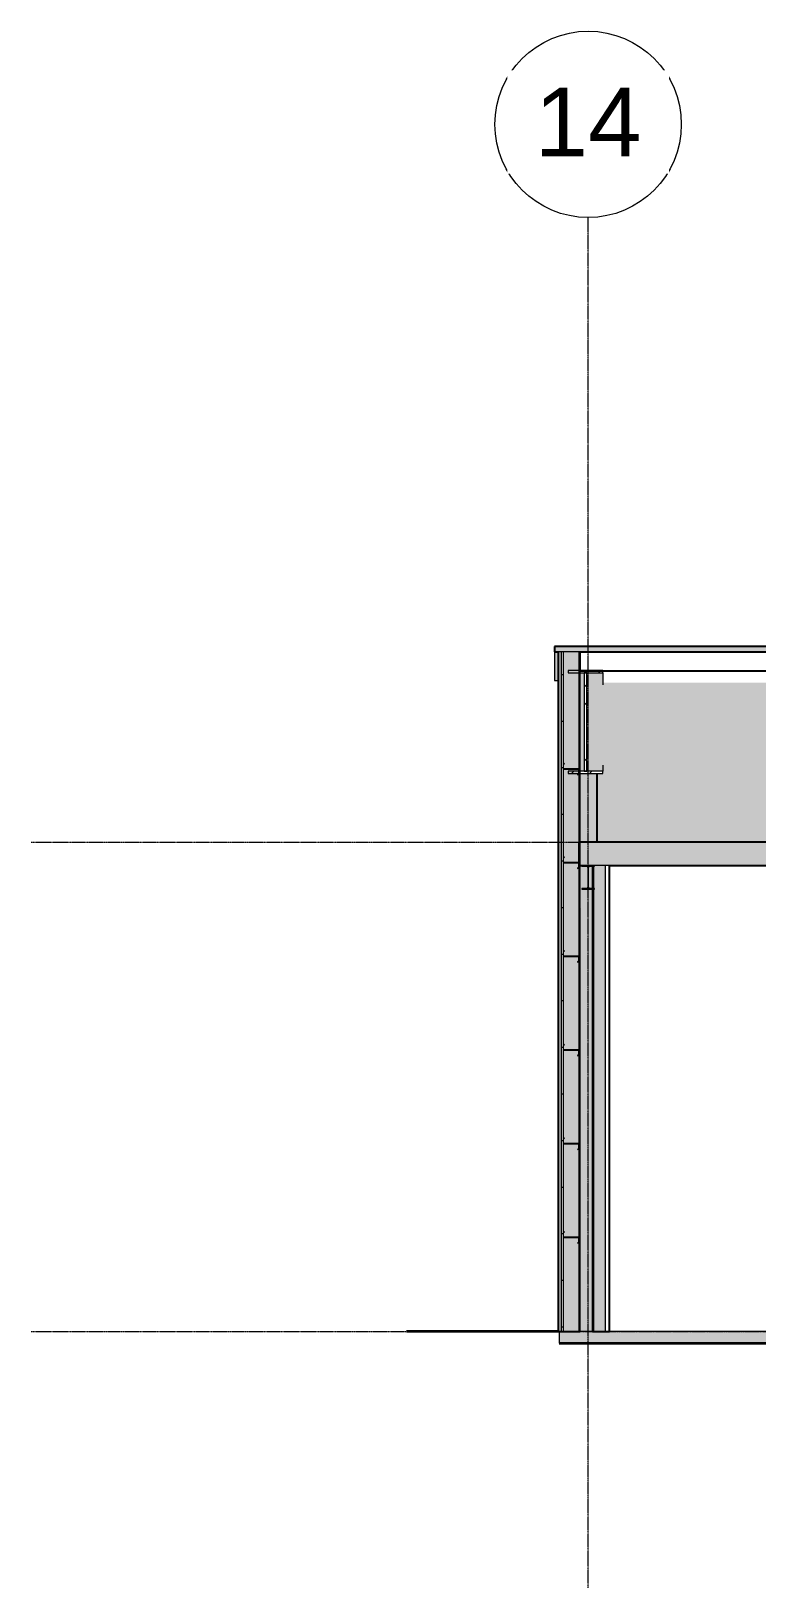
# Model space of a CAD drawing. Header units: inches. Extents: x -54880 to -186, y -265 to 853.
# Drawn here: x -14177 to -13803, y -132 to 670 of the extents above; entities that cross this region are included whole.
import ezdxf

# ---------------------------------------------------------------- set-up
doc = ezdxf.new("R2010")
doc.units = ezdxf.units.IN
doc.header["$MEASUREMENT"] = 0
doc.linetypes.add('Grid Line 1_2_', pattern=[0.875, 0.5, -0.125, 0.125, -0.125])
for name, color, linetype, lineweight in [('A-CLNG', 13, 'Continuous', 9), ('A-FLOR', 192, 'Continuous', 9), ('A-FLOR-LEVL', 51, 'Continuous', 9), ('A-ROOF', 132, 'Continuous', 9), ('A-WALL', 113, 'Continuous', 9), ('A-WALL-PATT', 111, 'Continuous', 9), ('C-BLDG-PADS', 91, 'Continuous', 9), ('C-TOPO', 7, 'Continuous', 9), ('I-WALL', 2, 'Continuous', 9), ('L-SITE-WALL', 31, 'Continuous', 9), ('S-BEAM', 12, 'Continuous', 9), ('S-COLS', 52, 'Continuous', 9), ('S-GRID', 1, 'Continuous', 9), ('S-GRID-IDEN', 1, 'Continuous', 9)]:
    doc.layers.add(name, color=color, linetype=linetype, lineweight=lineweight)
doc.styles.add('Arial_1', font='arial.ttf', dxfattribs={"height": 35.407186})
pattern_1 = [(45, (-38416.292, 98.42), (-19.00703, 19.00703), []), (45, (-38416.292, 127.22), (-19.00703, 19.00703), [])]

# ---------------------------------------------------------------- blocks, each defined once
blk = doc.blocks.new('Family7 - Family7-V387-Section 6')
at = {"layer": 'S-BEAM'}
h = blk.add_hatch(dxfattribs=at)
h.set_pattern_fill('FP_23', color=256, style=0, pattern_type=2)
h.set_pattern_definition(pattern_1)
h.paths.add_polyline_path([(-26277.51, 339.27), (-26262.76, 339.27), (-26262.76, 340.52), (-26280.76, 340.52), (-26280.76, 339.27)], flags=0)
h = blk.add_hatch(color=256, dxfattribs=at)
h.paths.add_polyline_path([(-26272.38, 333.17), (-26272.38, 339.27), (-26274.63, 339.27), (-26274.63, 333.17)], flags=0)
h.paths.add_polyline_path([(-26262.76, 333.17), (-26262.76, 339.27), (-26271.13, 339.27), (-26271.13, 333.17)], flags=0)
h = blk.add_hatch(dxfattribs=at)
h.set_pattern_fill('FP_23', color=256, style=0, pattern_type=2)
h.set_pattern_definition(pattern_1)
h.paths.add_polyline_path([(-26271.13, 288.63), (-26271.13, 339.27), (-26272.38, 339.27), (-26272.38, 288.63)], flags=0)
h = blk.add_hatch(color=256, dxfattribs=at)
h.paths.add_polyline_path([(-26262.76, 288.63), (-26262.76, 291.69), (-26271.13, 291.69), (-26271.13, 288.63), (-26268.87, 288.63)], flags=0)
h.paths.add_polyline_path([(-26272.38, 288.63), (-26272.38, 291.69), (-26274.63, 291.69), (-26274.63, 288.63)], flags=0)
h = blk.add_hatch(dxfattribs=at)
h.set_pattern_fill('FP_23', color=256, style=0, pattern_type=2)
h.set_pattern_definition(pattern_1)
h.paths.add_polyline_path([(-26262.76, 287.38), (-26262.76, 288.63), (-26280.76, 288.63), (-26280.76, 287.38), (-26268.87, 287.38)], flags=0)
at = {"layer": 'S-BEAM', "lineweight": 15}
for p, q in [((-26280.76, 340.52), (-26280.76, 339.27)), ((-26262.76, 340.52), (-26280.76, 340.52)), ((-26280.76, 339.27), (-26262.76, 339.27)), ((-26272.38, 339.27), (-26272.38, 288.63)), ((-26271.13, 339.27), (-26272.38, 339.27)), ((-26271.13, 288.63), (-26271.13, 339.27)), ((-26262.76, 339.27), (-26262.76, 340.52)), ((-26280.76, 288.63), (-26280.76, 287.38)), ((-26262.76, 288.63), (-26280.76, 288.63)), ((-26280.76, 287.38), (-26262.76, 287.38)), ((-26272.38, 288.63), (-26271.13, 288.63)), ((-26262.76, 287.38), (-26262.76, 288.63))]:
    blk.add_line(p, q, dxfattribs=at)
at = {"layer": 'S-BEAM'}
for p, q in [((-26262.76, 339.27), (-26262.76, 333.17)), ((-26262.76, 291.69), (-26262.76, 288.63))]:
    blk.add_line(p, q, dxfattribs=at)
blk = doc.blocks.new('Girt_Z - 8_D-915535-Section 6')
at = {"layer": 'S-BEAM', "lineweight": 15}
for p, q in [((-26282.68, 99.73), (-26283.26, 99.25)), ((-26283.26, 99.25), (-26283.26, 96.88)), ((-26283.15, 99.2), (-26282.61, 99.65)), ((-26283.15, 96.88), (-26283.15, 99.2)), ((-26275.44, 96.8), (-26283.07, 96.8)), ((-26283.07, 96.7), (-26275.44, 96.7)), ((-26282.61, 99.65), (-26282.68, 99.73)), ((-26275.36, 96.62), (-26275.36, 94.3)), ((-26275.26, 94.25), (-26275.26, 96.62)), ((-26275.36, 94.3), (-26275.9, 93.85)), ((-26275.9, 93.85), (-26275.83, 93.77)), ((-26275.83, 93.77), (-26275.26, 94.25))]:
    blk.add_line(p, q, dxfattribs=at)
for centre, radius, start, end in [((-26283.07, 96.88), 0.188, 180, 270), ((-26283.07, 96.88), 0.0782, 183.04236, 270), ((-26275.44, 96.62), 0.187, 360, 90), ((-26275.44, 96.62), 0.0782, 2.12272, 90)]:
    blk.add_arc(centre, radius, start, end, dxfattribs=at)
blk = doc.blocks.new('Girt_Z - 8_D-915536-Section 6')
at = {"layer": 'S-BEAM'}
h = blk.add_hatch(dxfattribs=at)
h.set_pattern_fill('FP_23', color=256, style=0, pattern_type=2)
h.set_pattern_definition(pattern_1)
h.paths.add_polyline_path([(-26275.83, 45.52), (-26275.26, 46), (-26275.26, 48.37), (-26275.36, 48.3), (-26275.36, 46.05), (-26275.9, 45.6)], flags=0)
h.paths.add_polyline_path([(-26275.44, 48.45), (-26275.44, 48.55), (-26283.07, 48.55), (-26283.07, 48.45), (-26277.51, 48.45)], flags=0)
h.paths.add_polyline_path([(-26283.15, 48.63), (-26283.15, 50.95), (-26282.61, 51.4), (-26282.68, 51.48), (-26283.26, 51), (-26283.26, 48.63)], flags=0)
at = {"layer": 'S-BEAM', "lineweight": 15}
for p, q in [((-26282.68, 51.48), (-26283.26, 51)), ((-26283.26, 51), (-26283.26, 48.63)), ((-26283.15, 50.95), (-26282.61, 51.4)), ((-26283.15, 48.63), (-26283.15, 50.95)), ((-26275.44, 48.55), (-26283.07, 48.55)), ((-26283.07, 48.45), (-26275.44, 48.45)), ((-26282.61, 51.4), (-26282.68, 51.48)), ((-26275.36, 48.37), (-26275.36, 46.05)), ((-26275.26, 46), (-26275.26, 48.37)), ((-26275.36, 46.05), (-26275.9, 45.6)), ((-26275.9, 45.6), (-26275.83, 45.52)), ((-26275.83, 45.52), (-26275.26, 46))]:
    blk.add_line(p, q, dxfattribs=at)
for centre, radius, start, end in [((-26283.07, 48.63), 0.188, 180, 270), ((-26283.07, 48.63), 0.0782, 183.04236, 270), ((-26275.44, 48.37), 0.188, 0, 90), ((-26275.44, 48.37), 0.0782, 2.12272, 90)]:
    blk.add_arc(centre, radius, start, end, dxfattribs=at)
blk = doc.blocks.new('Girt_Z - 8_D-V388-Section 6')
at = {"layer": 'S-BEAM'}
h = blk.add_hatch(dxfattribs=at)
h.set_pattern_fill('FP_23', color=256, style=0, pattern_type=2)
h.set_pattern_definition(pattern_1)
h.paths.add_polyline_path([(-26275.83, 142.02), (-26275.26, 142.5), (-26275.26, 144.87), (-26275.36, 144.87), (-26275.36, 142.55), (-26275.9, 142.1)], flags=0)
h.paths.add_polyline_path([(-26283.07, 144.95), (-26275.44, 144.95), (-26275.44, 145.05), (-26283.07, 145.05)], flags=0)
h.paths.add_polyline_path([(-26283.15, 145.13), (-26283.15, 147.45), (-26282.61, 147.9), (-26282.68, 147.98), (-26283.26, 147.5), (-26283.26, 145.13)], flags=0)
at = {"layer": 'S-BEAM', "lineweight": 15}
for p, q in [((-26282.68, 147.98), (-26283.26, 147.5)), ((-26283.26, 147.5), (-26283.26, 145.13)), ((-26283.15, 147.45), (-26282.61, 147.9)), ((-26283.15, 145.13), (-26283.15, 147.45)), ((-26275.44, 145.05), (-26283.07, 145.05)), ((-26283.07, 144.95), (-26275.44, 144.95)), ((-26282.61, 147.9), (-26282.68, 147.98)), ((-26275.36, 144.87), (-26275.36, 142.55)), ((-26275.26, 142.5), (-26275.26, 144.87)), ((-26275.36, 142.55), (-26275.9, 142.1)), ((-26275.9, 142.1), (-26275.83, 142.02)), ((-26275.83, 142.02), (-26275.26, 142.5))]:
    blk.add_line(p, q, dxfattribs=at)
for centre, radius, start, end in [((-26283.07, 145.13), 0.188, 180, 270), ((-26283.07, 145.13), 0.0782, 183.04236, 270), ((-26275.44, 144.87), 0.188, 0, 90), ((-26275.44, 144.87), 0.0782, 2.12272, 90)]:
    blk.add_arc(centre, radius, start, end, dxfattribs=at)
blk = doc.blocks.new('Girt_Z - 8_D-V389-Section 6')
at = {"layer": 'S-BEAM'}
h = blk.add_hatch(dxfattribs=at)
h.set_pattern_fill('FP_23', color=256, style=0, pattern_type=2)
h.set_pattern_definition(pattern_1)
h.paths.add_polyline_path([(-26275.83, 190.27), (-26275.26, 190.75), (-26275.26, 193.12), (-26275.36, 193.12), (-26275.36, 190.8), (-26275.9, 190.35)], flags=0)
h.paths.add_polyline_path([(-26283.07, 193.2), (-26275.44, 193.2), (-26275.44, 193.3), (-26283.07, 193.3)], flags=0)
h.paths.add_polyline_path([(-26283.15, 193.38), (-26283.15, 195.7), (-26282.61, 196.15), (-26282.68, 196.23), (-26283.26, 195.75), (-26283.26, 193.38)], flags=0)
at = {"layer": 'S-BEAM', "lineweight": 15}
for p, q in [((-26282.68, 196.23), (-26283.26, 195.75)), ((-26283.26, 195.75), (-26283.26, 193.38)), ((-26283.15, 195.7), (-26282.61, 196.15)), ((-26283.15, 193.38), (-26283.15, 195.7)), ((-26275.44, 193.3), (-26283.07, 193.3)), ((-26283.07, 193.2), (-26275.44, 193.2)), ((-26282.61, 196.15), (-26282.68, 196.23)), ((-26275.36, 193.12), (-26275.36, 190.8)), ((-26275.26, 190.75), (-26275.26, 193.12)), ((-26275.36, 190.8), (-26275.9, 190.35)), ((-26275.9, 190.35), (-26275.83, 190.27)), ((-26275.83, 190.27), (-26275.26, 190.75))]:
    blk.add_line(p, q, dxfattribs=at)
for centre, radius, start, end in [((-26283.07, 193.38), 0.188, 180, 270), ((-26283.07, 193.38), 0.0782, 183.04236, 270), ((-26275.44, 193.12), 0.188, 0, 90), ((-26275.44, 193.12), 0.0782, 2.12272, 90)]:
    blk.add_arc(centre, radius, start, end, dxfattribs=at)
blk = doc.blocks.new('Girt_Z - 8_D-V390-Section 6')
at = {"layer": 'S-BEAM', "lineweight": 15}
for p, q in [((-26282.68, 244.48), (-26283.26, 244)), ((-26283.26, 244), (-26283.26, 241.63)), ((-26283.15, 243.95), (-26282.61, 244.4)), ((-26283.15, 241.63), (-26283.15, 243.95)), ((-26275.44, 241.55), (-26283.07, 241.55)), ((-26283.07, 241.45), (-26275.44, 241.45)), ((-26282.61, 244.4), (-26282.68, 244.48)), ((-26275.36, 241.37), (-26275.36, 239.05)), ((-26275.26, 239), (-26275.26, 241.37)), ((-26275.36, 239.05), (-26275.9, 238.6)), ((-26275.9, 238.6), (-26275.83, 238.52)), ((-26275.83, 238.52), (-26275.26, 239))]:
    blk.add_line(p, q, dxfattribs=at)
for centre, radius, start, end in [((-26283.07, 241.63), 0.188, 180, 270), ((-26283.07, 241.63), 0.0782, 183.04236, 270), ((-26275.44, 241.37), 0.188, 0, 90), ((-26275.44, 241.37), 0.0782, 2.12272, 90)]:
    blk.add_arc(centre, radius, start, end, dxfattribs=at)
blk = doc.blocks.new('Girt_Z - 8_D-V391-Section 6')
at = {"layer": 'S-BEAM', "lineweight": 15}
for p, q in [((-26282.68, 292.73), (-26283.26, 292.25)), ((-26283.26, 292.25), (-26283.26, 289.88)), ((-26283.15, 292.2), (-26282.61, 292.65)), ((-26283.15, 289.88), (-26283.15, 292.2)), ((-26275.44, 289.8), (-26283.07, 289.8)), ((-26283.07, 289.7), (-26275.44, 289.7)), ((-26282.61, 292.65), (-26282.68, 292.73)), ((-26275.36, 289.62), (-26275.36, 287.3)), ((-26275.26, 287.25), (-26275.26, 289.62)), ((-26275.36, 287.3), (-26275.9, 286.85)), ((-26275.9, 286.85), (-26275.83, 286.77)), ((-26275.83, 286.77), (-26275.26, 287.25))]:
    blk.add_line(p, q, dxfattribs=at)
for centre, radius, start, end in [((-26283.07, 289.88), 0.188, 180, 270), ((-26283.07, 289.88), 0.0782, 183.04236, 270), ((-26275.44, 289.62), 0.188, 0, 90), ((-26275.44, 289.62), 0.0782, 2.12272, 90)]:
    blk.add_arc(centre, radius, start, end, dxfattribs=at)
blk = doc.blocks.new('W-Wide Flange - W12X26-V392-Section 6')
at = {"layer": 'S-BEAM'}
h = blk.add_hatch(dxfattribs=at)
h.set_pattern_fill('FP_23', color=256, style=0, pattern_type=2)
h.set_pattern_definition(pattern_1)
h.paths.add_polyline_path([(-26267.15, 227.78), (-26267.15, 228.16), (-26269.59, 228.16), (-26270.07, 228.36), (-26270.27, 228.84), (-26270.27, 238.94), (-26270.07, 239.42), (-26269.59, 239.62), (-26267.15, 239.62), (-26267.15, 240), (-26273.63, 240), (-26273.63, 239.62), (-26271.19, 239.62), (-26270.71, 239.42), (-26270.51, 238.94), (-26270.51, 228.84), (-26270.71, 228.36), (-26271.19, 228.16), (-26273.63, 228.16), (-26273.63, 227.78)], flags=0)
at = {"layer": 'S-BEAM', "lineweight": 15}
for p, q in [((-26267.15, 240), (-26273.63, 240)), ((-26273.63, 240), (-26273.63, 239.62)), ((-26273.63, 239.62), (-26271.19, 239.62)), ((-26270.51, 238.94), (-26270.51, 228.84)), ((-26270.27, 228.84), (-26270.27, 238.94)), ((-26269.59, 239.62), (-26267.15, 239.62)), ((-26267.15, 239.62), (-26267.15, 240)), ((-26271.19, 228.16), (-26273.63, 228.16)), ((-26273.63, 228.16), (-26273.63, 227.78)), ((-26273.63, 227.78), (-26267.15, 227.78)), ((-26267.15, 228.16), (-26269.59, 228.16)), ((-26267.15, 227.78), (-26267.15, 228.16))]:
    blk.add_line(p, q, dxfattribs=at)
for centre, start, end in [((-26271.19, 238.94), 0, 90), ((-26269.59, 238.94), 90, 180), ((-26271.19, 228.84), 270, 0), ((-26269.59, 228.84), 180, 270)]:
    blk.add_arc(centre, 0.684, start, end, dxfattribs=at)
blk = doc.blocks.new('Grid - Grid Head - Circle-14747-Section 6')
at = {"layer": 'S-GRID-IDEN'}
blk.add_circle((-22796.39, 621.76), 48, dxfattribs=at)

msp = doc.modelspace()

# ---------------------------------------------------------------- hatches: boundary and pattern name
at = {"layer": 'A-FLOR'}
msp.add_hatch(color=256, dxfattribs=at).paths.add_polyline_path([(-13630.76, 240), (-13598.01, 240), (-13598.01, 252), (-13894.62, 252), (-13894.62, 240), (-13636.76, 240)], flags=0)
at = {"layer": 'A-ROOF'}
msp.add_hatch(color=256, dxfattribs=at).paths.add_polyline_path([(-13902.62, 350.03), (-10400.39, 350.03), (-10400.39, 352.91), (-13907.12, 352.91), (-13907.12, 350.03), (-13903.62, 350.03)], flags=0)
at = {"layer": 'A-ROOF', "lineweight": 5}
msp.add_hatch(color=256, dxfattribs=at).paths.add_polyline_path([(-13907.12, 335.33), (-13905.12, 335.33), (-13905.12, 350.03), (-13907.12, 350.03), (-13907.12, 338.91)], flags=0)
at = {"layer": 'A-WALL', "lineweight": 5}
for points in [[(-13886.76, 0), (-13886.76, 240), (-13887.51, 240), (-13887.51, 0)], [(-13880.76, 0), (-13880.76, 240), (-13886.76, 240), (-13886.76, 0)]]:
    msp.add_hatch(color=256, dxfattribs=at).paths.add_polyline_path(points, flags=0)
at = {"layer": 'A-WALL-PATT'}
h = msp.add_hatch(dxfattribs=at)
h.set_pattern_fill('FP_26', color=256, style=0, pattern_type=2)
h.set_pattern_definition([(0, (-38416.292, 98.42), (0, 24), []), (90, (-38416.292, 98.42), (-24, 1e-15), [])])
h.paths.add_polyline_path([(-13902.62, 0), (-13902.62, 350.03), (-13903.62, 350.03), (-13903.62, 0)], flags=0)
at = {"layer": 'C-BLDG-PADS'}
h = msp.add_hatch(dxfattribs=at)
h.set_pattern_fill('FP_25', color=256, style=0, pattern_type=2)
h.set_pattern_definition([(50, (-38416.29, 98.42), (55.0854, -4.81984), [5.76, -63.36]), (355, (-38416.29, 98.42), (-10.65569, 57.76853), [4.608, -50.688]), (100.451, (-38411.7, 98.02), (44.42947, 52.94866), [4.895, -53.848]), (46.184, (-38416.29, 113.78), (81.96444, -12.71212), [8.64, -95.04]), (96.636, (-38409.46, 112.72), (71.7815, 74.81238), [7.343, -80.772]), (351.184, (-38416.29, 113.78), (71.78195, 74.81243), [6.912, -76.032]), (21, (-38408.61, 109.94), (45.84207, -30.92146), [5.76, -63.36]), (326, (-38408.61, 109.94), (18.68706, 55.69148), [4.608, -50.688]), (71.451, (-38404.79, 107.363), (64.52891, 24.77011), [4.895, -53.848]), (37.5, (-38416.292, 98.42), (0.933895, 25.566816), [2.534, -47.539, 2.534, -48.922, -50.88]), (37.5, (-38416.292, 98.42), (0.933895, 25.566816), [-101.53, 2.534, -48.346]), (7.5, (-38416.292, 98.42), (20.20404, 30.291303), [2.534, -26.803, 2.534, -46.387, -19.392]), (7.5, (-38416.292, 98.42), (20.20404, 30.291303), [-78.259, 2.534, -16.858]), (327.5, (-38433.42, 98.42), (40.997785, -1.732403), [2.534, -16.666, 2.534, -57.37, -79.488]), (327.5, (-38433.42, 98.42), (40.997785, -1.732403), [-79.104, 2.534, -76.954]), (317.5, (-38441.1, 98.42), (44.788883, 7.68784), [2.534, -22.426, 2.534, -37.248, -56.448]), (317.5, (-38441.1, 98.42), (44.788883, 7.68784), [-64.742, 2.534, -53.914])])
h.paths.add_polyline_path([(-11702.37, -6), (-9677.01, -6), (-9677.01, 0), (-13904.76, 0), (-13904.76, -6), (-11771.49, -6)], flags=0)
at = {"layer": 'I-WALL', "lineweight": 5}
h = msp.add_hatch(color=256, dxfattribs=at)
h.paths.add_polyline_path([(-13605.12, 225.78), (-13605.12, 227.78), (-13603.89, 227.78), (-13603.89, 240), (-13630.01, 240), (-13630.01, 225.78)], flags=0)
h.paths.add_polyline_path([(-13845.04, 252), (-13603.89, 252), (-13603.89, 287.38), (-13610.62, 287.38), (-13610.62, 291.69), (-13603.89, 291.69), (-13603.89, 333.17), (-13610.62, 333.17), (-13610.62, 334.17), (-13882.12, 334.17), (-13882.12, 333.17), (-13890.5, 333.17), (-13890.5, 291.69), (-13882.12, 291.69), (-13882.12, 287.38), (-13884.89, 287.38), (-13884.89, 252), (-13878.76, 252)], flags=0)
h.paths.add_polyline_path([(-13891.75, 291.69), (-13891.75, 333.17), (-13894, 333.17), (-13894, 291.69), (-13893.5, 291.69)], flags=0)
at = {"layer": 'L-SITE-WALL'}
msp.add_hatch(color=256, dxfattribs=at).paths.add_polyline_path([(-13903.62, 0), (-13903.62, 350.03), (-13905.12, 350.03), (-13905.12, 0)], flags=0)
at = {"layer": 'L-SITE-WALL', "lineweight": 5}
for points in [[(-13894.62, 0), (-13894.62, 350.03), (-13902.62, 350.03), (-13902.62, 0)], [(-13894, 0), (-13894, 350.03), (-13894.62, 350.03), (-13894.62, 0)]]:
    msp.add_hatch(color=256, dxfattribs=at).paths.add_polyline_path(points, flags=0)
at = {"layer": 'S-COLS', "lineweight": 5}
h = msp.add_hatch(color=256, dxfattribs=at)
h.paths.add_polyline_path([(-13893.5, 0), (-13893.53, 240), (-13894, 240), (-13893.97, 0), (-13893.67, 0)], flags=0)
h.paths.add_polyline_path([(-13893.52, 252), (-13893.5, 252), (-13893.5, 287.38), (-13894, 287.38), (-13893.95, 252), (-13893.67, 252)], flags=0)
h = msp.add_hatch(color=256, dxfattribs=at)
h.paths.add_polyline_path([(-13887.51, 0), (-13887.51, 227.78), (-13893, 227.78), (-13893, 228.16), (-13890.56, 228.16), (-13890.07, 228.36), (-13889.87, 228.84), (-13889.87, 238.94), (-13890.07, 239.42), (-13890.56, 239.62), (-13893, 239.62), (-13893, 240), (-13893.5, 240), (-13893.5, 0)], flags=0)
h.paths.add_polyline_path([(-13888.96, 228.16), (-13887.51, 228.16), (-13887.51, 239.62), (-13888.96, 239.62), (-13889.44, 239.42), (-13889.64, 238.94), (-13889.64, 228.84), (-13889.39, 228.34)], flags=0)
h.paths.add_polyline_path([(-13886.02, 252), (-13886.02, 287.38), (-13893.5, 287.38), (-13893.5, 252), (-13886.76, 252)], flags=0)
for points in [[(-13885.42, 252), (-13885.33, 252), (-13885.37, 287.38), (-13886.02, 287.38), (-13886.02, 252), (-13885.53, 252)], [(-13884.89, 252), (-13884.89, 287.38), (-13885.33, 287.38), (-13885.33, 252)]]:
    msp.add_hatch(color=256, dxfattribs=at).paths.add_polyline_path(points, flags=0)

# ---------------------------------------------------------------- linework, layer by layer
at = {"layer": 'A-CLNG', "lineweight": 25}
for p, q in [((-13894, 350.03), (-13894, 340.27)), ((-13894, 340.27), (-10411.52, 340.27))]:
    msp.add_line(p, q, dxfattribs=at)
at = {"layer": 'A-FLOR', "lineweight": 25}
for p, q in [((-13598.01, 252), (-13894.62, 252)), ((-13894.62, 252), (-13894.62, 240)), ((-13894.62, 240), (-13887.51, 240)), ((-13878.76, 240), (-13638.76, 240))]:
    msp.add_line(p, q, dxfattribs=at)
at = {"layer": 'A-FLOR-LEVL', "linetype": 'Grid Line 1_2_'}
for p, q in [((-14176.69, 252), (-9366.33, 252)), ((-14176.69, 0), (-9366.33, 0))]:
    msp.add_line(p, q, dxfattribs=at)
at = {"layer": 'A-ROOF', "lineweight": 25}
for p, q in [((-10400.39, 352.91), (-13907.12, 352.91)), ((-13907.12, 352.91), (-13907.12, 350.03)), ((-13907.12, 350.03), (-13905.12, 350.03)), ((-13894, 350.03), (-10411.52, 350.03))]:
    msp.add_line(p, q, dxfattribs=at)
at = {"layer": 'A-ROOF'}
for p, q in [((-13907.12, 350.03), (-13907.12, 335.33)), ((-13907.12, 335.33), (-13905.12, 335.33))]:
    msp.add_line(p, q, dxfattribs=at)
at = {"layer": 'A-WALL'}
for p, q in [((-13894, 350.03), (-13905.12, 350.03)), ((-13903.62, 350.03), (-13903.62, 0)), ((-13902.62, 350.03), (-13902.62, 0)), ((-13894.62, 350.03), (-13894.62, 0)), ((-13878.76, 240), (-13887.51, 240)), ((-13886.76, 0), (-13886.76, 240)), ((-13880.76, 0), (-13880.76, 240))]:
    msp.add_line(p, q, dxfattribs=at)
at = {"layer": 'A-WALL', "lineweight": 25}
for p, q in [((-13887.51, 240), (-13887.51, 0)), ((-13878.76, 0), (-13878.76, 240)), ((-13887.51, 0), (-13878.76, 0))]:
    msp.add_line(p, q, dxfattribs=at)
at = {"layer": 'C-BLDG-PADS'}
for p, q in [((-13904.76, 0), (-13904.76, -6)), ((-9677.01, 0), (-13894, 0)), ((-13904.76, -6), (-9677.01, -6))]:
    msp.add_line(p, q, dxfattribs=at)
at = {"layer": 'C-TOPO', "lineweight": 35}
for p, q in [((-13905.12, 0), (-13983.28, 0)), ((-13904.76, -6.01), (-12388.67, -6.01))]:
    msp.add_line(p, q, dxfattribs=at)
at = {"layer": 'C-TOPO'}
for p, q in [((-13983.28, 0), (-13905.12, 0)), ((-13904.76, -6.01), (-12388.67, -6.01))]:
    msp.add_line(p, q, dxfattribs=at)
at = {"layer": 'L-SITE-WALL', "lineweight": 25}
for p, q in [((-13905.12, 350.03), (-13905.12, 0)), ((-13894, 0), (-13894, 340.27)), ((-13905.12, 0), (-13894, 0))]:
    msp.add_line(p, q, dxfattribs=at)
at = {"layer": 'S-COLS'}
for p, q in [((-13885.33, 252), (-13885.33, 287.38)), ((-13884.89, 252), (-13884.89, 287.38))]:
    msp.add_line(p, q, dxfattribs=at)
at = {"layer": 'S-GRID', "linetype": 'Grid Line 1_2_'}
msp.add_line((-13889.76, -132), (-13889.76, 573.76), dxfattribs=at)

# ---------------------------------------------------------------- block references
at = {"layer": 'S-BEAM'}
for name in ['Family7 - Family7-V387-Section 6', 'Girt_Z - 8_D-V391-Section 6', 'Girt_Z - 8_D-V390-Section 6', 'W-Wide Flange - W12X26-V392-Section 6', 'Girt_Z - 8_D-V389-Section 6', 'Girt_Z - 8_D-V388-Section 6', 'Girt_Z - 8_D-915535-Section 6', 'Girt_Z - 8_D-915536-Section 6']:
    msp.add_blockref(name, (12380.63, 0), dxfattribs=at)
at = {"layer": 'S-GRID-IDEN'}
msp.add_blockref('Grid - Grid Head - Circle-14747-Section 6', (8906.63, 0), dxfattribs=at)

# ---------------------------------------------------------------- next in the draw order: texts
at = {"layer": 'S-GRID-IDEN', "insert": (-13889.77, 640.64), "char_height": 35.407, "width": 65.664, "attachment_point": 2, "line_spacing_factor": 0.938532, "style": 'Arial_1', "bg_fill": 3, "box_fill_scale": 1.25, "bg_fill_color": 0, "bg_fill_transparency": 0}
msp.add_mtext('14', dxfattribs=at)

doc.saveas('drawing.dxf')
